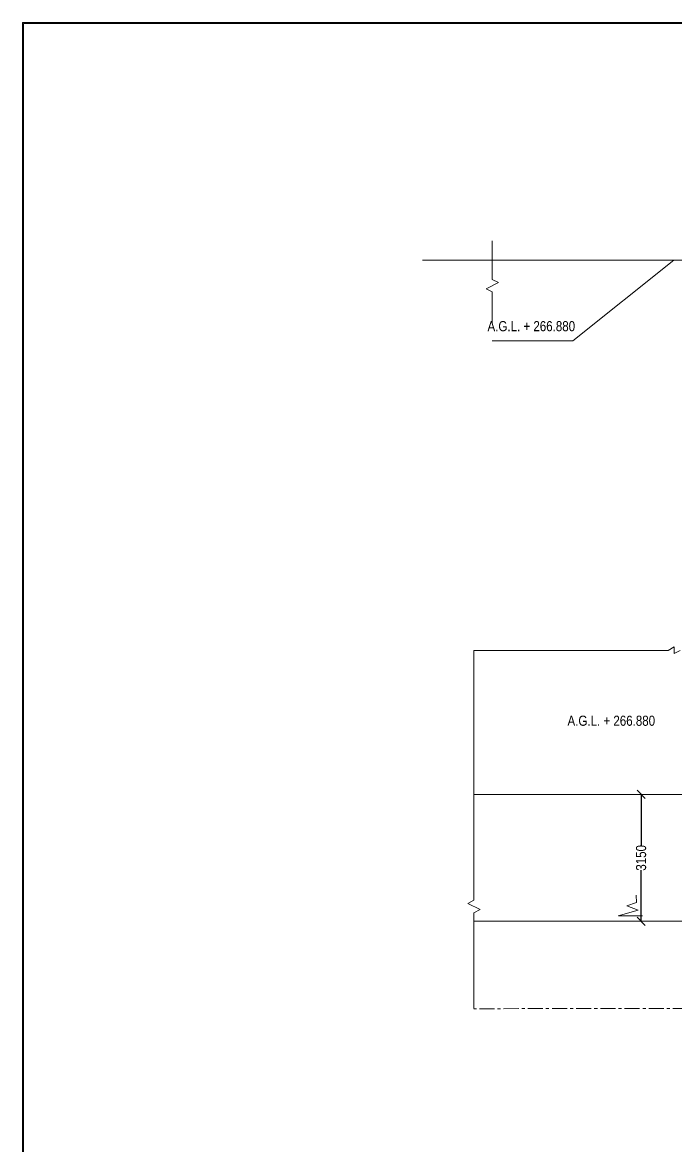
# Model space of a CAD drawing. Header units: millimetres. Extents: x 553933 to 630635, y 36219 to 87626.
# Drawn here: x 553933 to 570139, y 59764 to 87626 of the extents above; entities that cross this region are included whole.
import ezdxf

# ---------------------------------------------------------------- set-up
doc = ezdxf.new("R2010")
doc.units = ezdxf.units.MM
doc.header["$LTSCALE"] = 300
doc.header["$MEASUREMENT"] = 0
doc.linetypes.add('CENTER', pattern=[2, 1.25, -0.25, 0.25, -0.25])
doc.layers.add('MAIN', color=7, linetype='Continuous')
doc.styles.add('ARIAL NARROW', font='ARIALN.TTF', dxfattribs={"height": 250})
doc.dimstyles.new('STANDARD$0', dxfattribs={"dimscale": 88.888889, "dimtxt": 0.02, "dimasz": 0.02, "dimexe": 0.05, "dimexo": 0.1, "dimgap": 0.002, "dimtad": 2, "dimdec": 0, "dimzin": 1, "dimdsep": 46, "dimtxsty": 'Standard', "dimcen": 0.09, "dimadec": 0, "dimazin": 0, "dimtfac": 1, "dimtdec": 4, "dimtofl": 0, "dimtmove": 0, "dimatfit": 3, "dimfxl": 1, "dimtolj": 1, "dimtzin": 1, "dimarcsym": 0})

# ---------------------------------------------------------------- blocks, each defined once
blk = doc.blocks.new('_Oblique')
at = {"color": 0, "linetype": 'ByBlock', "lineweight": -2}
blk.add_line((-0.5, -0.5), (0.5, 0.5), dxfattribs=at)
blk = doc.blocks.new('*D44')
at = {"layer": 'Defpoints', "color": 0, "linetype": 'ByBlock', "lineweight": 9, "transparency": 16777216}
for p in [(569285, 68476), (569285, 65326), (569285, 65326)]:
    blk.add_point(p, dxfattribs=at)
at = {"layer": 'MAIN', "color": 0, "linetype": 'ByBlock', "lineweight": -2, "transparency": 16777216}
for p, q in [((569285, 68476), (569285, 67207)), ((569285, 65326), (569285, 66595))]:
    blk.add_line(p, q, dxfattribs=at)
at = {"layer": 'MAIN', "color": 0, "linetype": 'ByBlock', "lineweight": -2, "transparency": 16777216, "xscale": 200, "yscale": 200, "zscale": 200}
for p, rotation in [((569285, 68476), 90), ((569285, 65326), 270)]:
    blk.add_blockref('_Oblique', p, dxfattribs=dict(at, rotation=rotation))
at = {"layer": 'MAIN', "color": 0, "linetype": 'ByBlock', "lineweight": 9, "transparency": 16777216, "insert": (569285, 66901), "char_height": 250, "attachment_point": 5, "rotation": 90, "style": 'ARIAL NARROW'}
blk.add_mtext('\\A1;3150', dxfattribs=at)

msp = doc.modelspace()

# ---------------------------------------------------------------- linework, layer by layer
at = {"color": 0, "linetype": 'ByBlock', "lineweight": 9}
for p, q in [((599336.1, 81729.6), (563861.3, 81729.6)), ((563861.3, 81729.6), (599336.1, 81729.6)), ((563961.7, 81729.6), (599336.1, 81729.6)), ((599336.1, 81729.6), (563961.7, 81729.6)), ((568924.5, 81729.6), (566924.5, 81729.6)), ((596757, 81729.6), (567824.4, 81729.6)), ((567924.7, 81729.6), (596857.4, 81729.6)), ((573924.5, 81729.6), (568924.5, 81729.6)), ((567593, 79729.6), (565593, 79729.6)), ((569956.3, 72045.3), (565137, 72045.3)), ((573781.9, 68476.2), (565136.5, 68475.7)), ((565136.4, 65540.2), (565136.5, 63159.8)), ((565136.4, 65327.9), (601048.8, 65325.9)), ((565136.5, 63159.8), (565137, 63159.3))]:
    msp.add_line(p, q, dxfattribs=at)
for points in [[(553933.3, 87625.6), (630634.8, 87625.6), (630634.8, 36219.1), (553933.3, 36219.1)], [(553958.3, 87600.6), (630609.8, 87600.6), (630609.8, 36244.1), (553958.3, 36244.1)]]:
    msp.add_lwpolyline(points, close=True, dxfattribs=at)
msp.add_arc((565137, 72044.8), 0.5, 90, 180, dxfattribs=at)
at = {"layer": 'MAIN', "color": 0, "lineweight": 9}
for p, q in [((553958.3, 87600.6), (630609.8, 87600.6)), ((565440.8, 81018.6), (565744.3, 81173.2)), ((565744.3, 81173.2), (565592.5, 81250.6)), ((565440.8, 81018.5), (565592.6, 80941.2)), ((565592.6, 80941.2), (565592.6, 80169.9)), ((569956.3, 72045.3), (570106.3, 72133.9)), ((570106.3, 72133.9), (570106.3, 71968.8)), ((570106.3, 71968.8), (570256.3, 72045.3)), ((564984.8, 65772.2), (565136.5, 65849.5)), ((565288.2, 65617.6), (564984.8, 65772.2)), ((565288.2, 65617.4), (565136.4, 65540.2))]:
    msp.add_line(p, q, dxfattribs=at)
at = {"layer": 'MAIN', "color": 0, "linetype": 'ByBlock', "lineweight": 9}
for p, q in [((553958.3, 87600.6), (553958.3, 36244.1)), ((565592.5, 81250.6), (565592.5, 82206.7)), ((567593, 79729.6), (570093, 81729.6)), ((565136.5, 72044.8), (565136.5, 65849.5)), ((568933.1, 65712.7), (569166.5, 65792.7)), ((569166.5, 65792.7), (569165, 65973.8)), ((568716.7, 65461), (569214.9, 65605.7)), ((569214.9, 65605.7), (568933.1, 65712.7)), ((568729.2, 65464.7), (569315.4, 65464.7))]:
    msp.add_line(p, q, dxfattribs=at)
at = {"layer": 'MAIN', "color": 0, "linetype": 'CENTER', "lineweight": 9}
msp.add_line((601048.9, 63202.9), (565137, 63158.3), dxfattribs=at)
at = {"layer": 'MAIN', "color": 0, "linetype": 'ByBlock', "lineweight": 9}
msp.add_arc((565137, 72000.9), 0.5, 90.52192, 180, dxfattribs=at)

# ---------------------------------------------------------------- texts
at = {"layer": 'MAIN', "color": 0, "lineweight": 9, "style": 'ARIAL NARROW'}
for p in [(565473.1, 79965.9), (567458.1, 70177.9)]:
    msp.add_text('A.G.L. + 266.880', height=250, dxfattribs=at).set_placement(p)

# ---------------------------------------------------------------- dimensions: what is measured, and where the dimension line sits
at = {"layer": 'MAIN', "color": 0, "linetype": 'ByBlock', "lineweight": 9}
dim = msp.add_linear_dim(base=(569285.3, 65325.9), p1=(569285.1, 68475.9), p2=(569285.2, 65325.9), angle=90, dimstyle='STANDARD$0', override={"dimscale": 1, "dimtxt": 250, "dimasz": 200, "dimexe": 0.18, "dimexo": 0.0625, "dimgap": 0.09, "dimtad": 0, "dimzin": 0, "dimtxsty": 'ARIAL NARROW', "dimblk1": 'Oblique', "dimblk2": 'Oblique', "dimsah": 1, "dimcen": 0.0851, "dimdle": 0.1, "dimse1": 1, "dimse2": 1, "dimtdec": 0, "dimtzin": 0}, dxfattribs=at)
dim.commit()
dim.dimension.update_dxf_attribs({"geometry": '*D44', "text_midpoint": (569285.3, 66900.9)})

doc.saveas('drawing.dxf')
